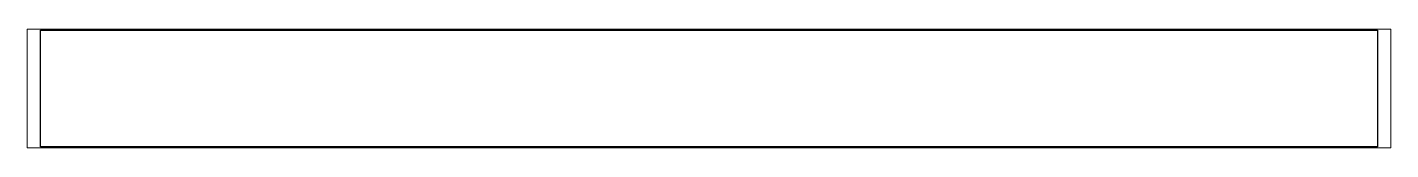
# Paper-space layout 'Layout1' of a CAD drawing. Header units: millimetres. Extents: x 0 to 257, y 86 to 109.
# The model-space entities are those that its viewports show. They can reach past a viewport. Long polylines and large blocks are cut down to what shows.
import ezdxf

# ---------------------------------------------------------------- set-up
doc = ezdxf.new("R2010")
doc.units = ezdxf.units.MM
doc.header["$LTSCALE"] = 25
doc.layers.add('3_Pezzi', color=7, linetype='Continuous')

# ---------------------------------------------------------------- blocks, each defined once
blk = doc.blocks.new('BL1553344787_00001')
at = {"layer": '3_Pezzi', "color": 3, "linetype": 'Continuous'}
for p, q in [((0, -67.7), (0, 67.7)), ((0, 67.7), (1552.6, 67.7)), ((1552.6, 67.7), (1552.6, -67.7)), ((1552.6, -67.7), (0, -67.7))]:
    blk.add_line(p, q, dxfattribs=at)

msp = doc.modelspace()

# ---------------------------------------------------------------- block references
at = {"layer": '3_Pezzi'}
msp.add_blockref('BL1553344787_00001', (0, 0), dxfattribs=at)

psp = doc.layouts.get("Layout1")

# ---------------------------------------------------------------- viewports
at = {"layer": '0'}
psp.add_viewport(center=(128.5, 97.5), size=(257, 22.39623), view_center_point=(776.3, 0), view_height=138.00637, dxfattribs=at)

doc.saveas('drawing.dxf')
